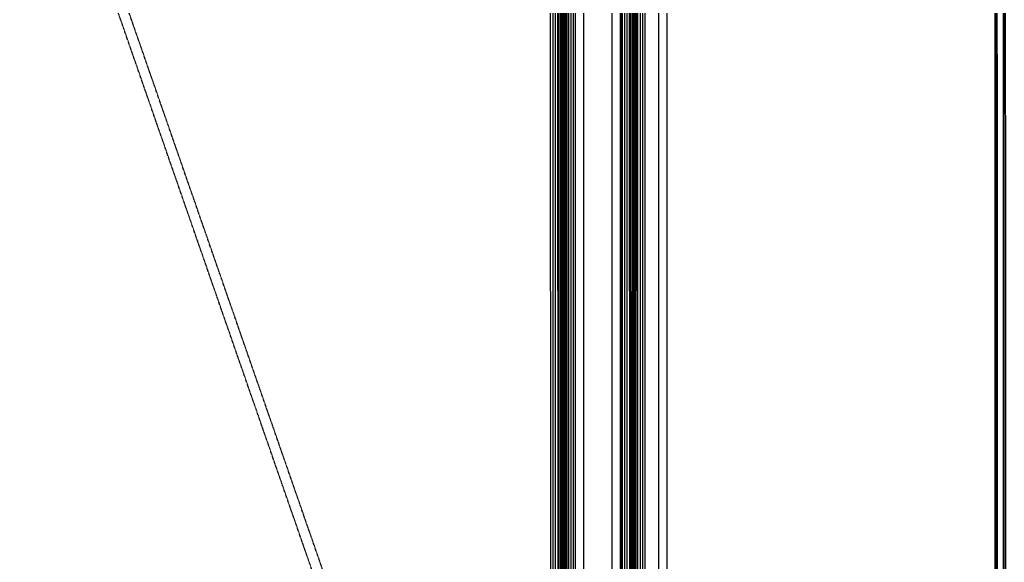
# Model space of a CAD drawing. Header units: inches. Extents: x 4821 to 127877, y 58012 to 433683.
# Drawn here: x 32671.4 to 33075.3, y 225326.3 to 225549 of the extents above; entities that cross this region are included whole.
import ezdxf
from ezdxf.xclip import XClip

# ---------------------------------------------------------------- set-up
doc = ezdxf.new("R2010")
doc.units = ezdxf.units.IN
doc.header["$MEASUREMENT"] = 0
doc.header["$XCLIPFRAME"] = 2
doc.linetypes.add('$0$HIDDEN', pattern=[0.375, 0.25, -0.125])
doc.linetypes.add('$1$DASHED2', pattern=[0.375, 0.25, -0.125])
for name, color, linetype in [('$1$A-HAT', 8, 'Continuous'), ('A-WAL-CMU', 7, 'Continuous'), ('A-WAL-LOW', 41, 'Continuous'), ('A-WIN', 141, 'Continuous')]:
    doc.layers.add(name, color=color, linetype=linetype)

# ---------------------------------------------------------------- blocks, each defined once
blk = doc.blocks.new('FIRST SLAB EDGE')
at = {"layer": '$1$A-HAT', "linetype": '$1$DASHED2', "ltscale": 0.5, "extrusion": (5.69003e-07, 1.56101e-06, 1), "elevation": -2.34}
blk.add_lwpolyline([(1200907.54, -1728477.85), (1201072.75, -1728002.24), (1200907.58, -1727670.55)], dxfattribs=at)
at = {"color": 165, "linetype": 'Continuous', "extrusion": (5.69003e-07, 1.56101e-06, 1)}
for p, q in [((1200849.15, -1727682.55, 0), (1200849.11, -1728465.85, 0)), ((1200850.15, -1727682.55, 0), (1200850.11, -1728465.85, 0)), ((1200851.15, -1727682.55, 0), (1200851.11, -1728465.85, 0)), ((1200852.15, -1727682.55, 0), (1200852.11, -1728465.85, 0)), ((1200853.15, -1727682.55, 0), (1200853.11, -1728465.85, 0)), ((1200854.15, -1727682.55, 0), (1200854.11, -1728465.85, 0)), ((1200855.15, -1727683.55, 0), (1200855.11, -1728464.85, 0)), ((1200819.75, -1727733.35, 0), (1200819.71, -1728415.05, 0)), ((1200820.75, -1727733.35, 0), (1200820.71, -1728415.05, 0)), ((1200821.75, -1727733.35, 0), (1200821.71, -1728415.05, 0)), ((1200822.75, -1727733.35, 0), (1200822.71, -1728415.05, 0)), ((1200823.75, -1727733.35, 0), (1200823.71, -1728415.05, 0)), ((1200824.75, -1727733.35, 0), (1200824.71, -1728415.05, 0)), ((1200825.75, -1727733.35, 0), (1200825.71, -1728415.05, 0))]:
    blk.add_line(p, q, dxfattribs=at)
at = {"color": 31, "extrusion": (5.69003e-07, 1.56101e-06, 1)}
for p, q in [((1200810.75, -1727748.35, 0), (1200810.71, -1728400.05, 0)), ((1200825.95, -1727754.85, 0), (1200825.9, -1728393.55, 0)), ((1200829.95, -1727754.85, 0), (1200829.9, -1728393.55, 0)), ((1200844.95, -1727754.85, 0), (1200844.9, -1728393.55, 0)), ((1200848.35, -1727754.85, 0), (1200848.3, -1728393.55, 0))]:
    blk.add_line(p, q, dxfattribs=at)
at = {"layer": 'A-WAL-CMU'}
blk.add_line((1200672.34, -1728513.46), (1200672.34, -1723163.52), dxfattribs=at)
at = {"layer": 'A-WAL-LOW', "linetype": 'Continuous'}
blk.add_line((1200672.7, -1728510.88, 0), (1200672.7, -1726710.88, 0), dxfattribs=at)
at = {"layer": 'A-WIN', "linetype": '$0$HIDDEN'}
blk.add_line((1200672.27, -1727605.31, 0), (1200671.7, -1728509.33, 0), dxfattribs=at)

msp = doc.modelspace()

# ---------------------------------------------------------------- block references
at = {"layer": 'A-WAL-CMU'}
ref = msp.add_blockref('FIRST SLAB EDGE', (1233747.59, 1953673.46), dxfattribs=dict(at, xscale=-1))
XClip(ref).set_block_clipping_path([(1196236.1121028436, -1729554.8924368375), (1201281.1159926755, -1720979.7328682605)])
ref = msp.add_blockref('FIRST SLAB EDGE', (1233744.19, 1953670.48), dxfattribs=dict(at, xscale=-1))
XClip(ref).set_block_clipping_path([(1196236.1121028436, -1729554.8924368375), (1201281.1159926755, -1720979.7328682605)])

doc.saveas('drawing.dxf')
